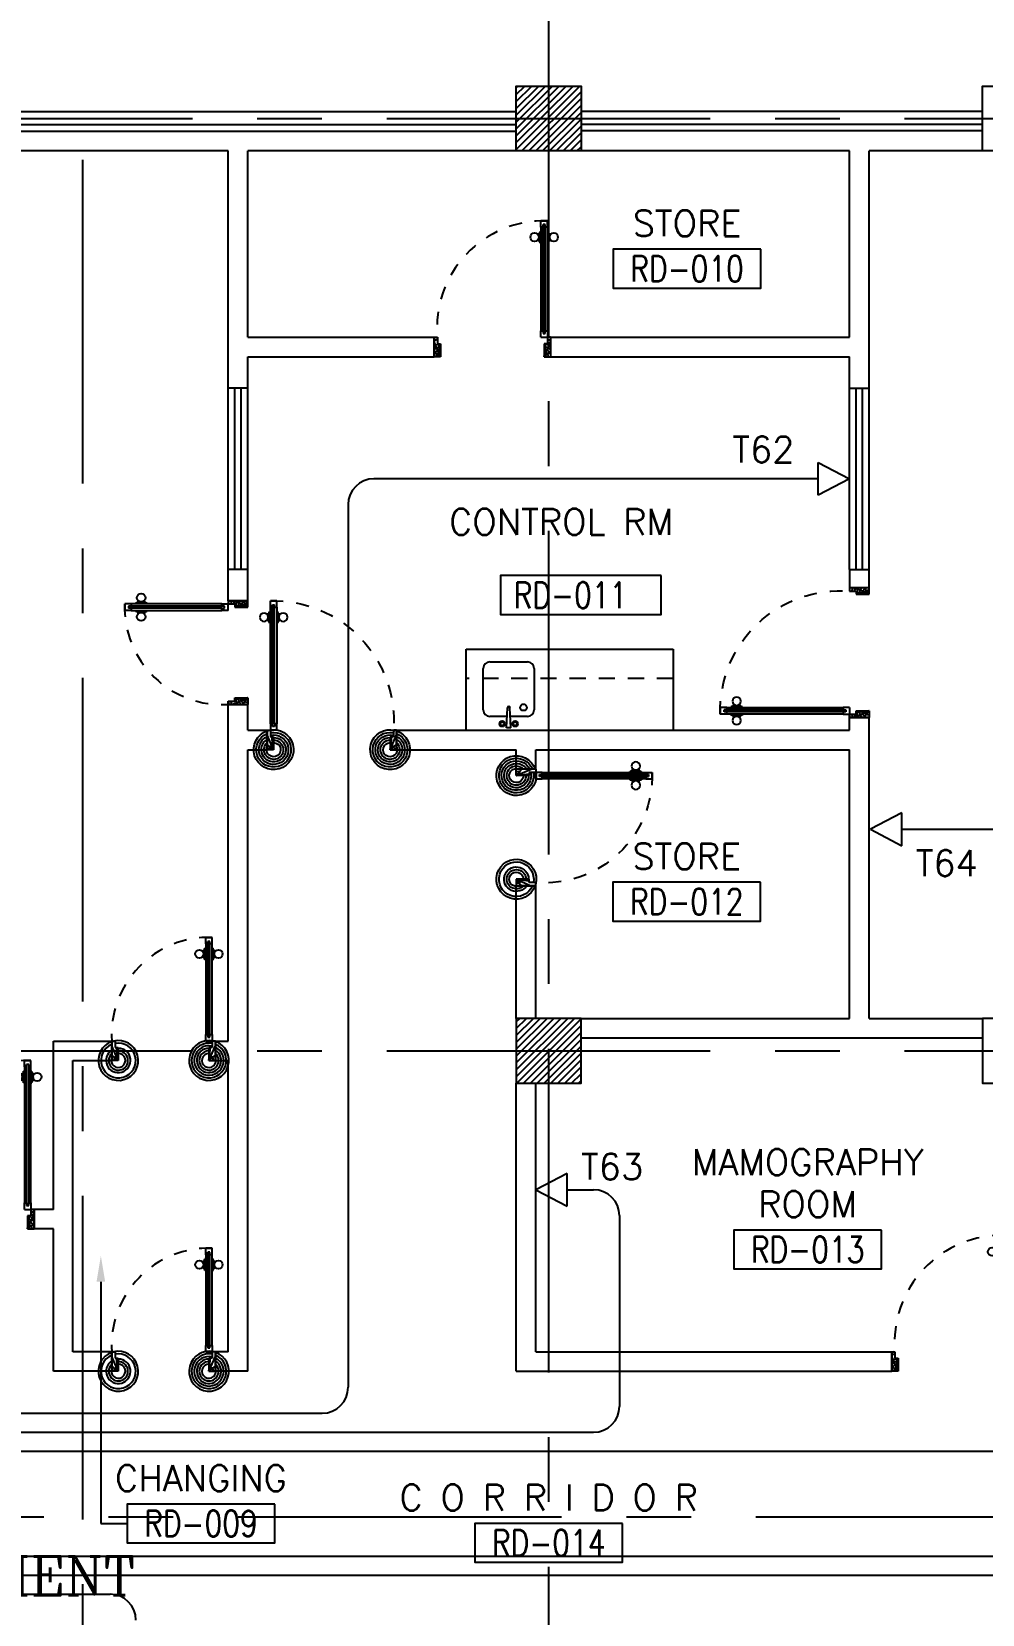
# Model space of a CAD drawing. Extents: x -1.4 to 90.6, y -12.3 to 78.9.
# Drawn here: x 20.56 to 27.9, y 53.9 to 66.13 of the extents above; entities that cross this region are included whole.
import ezdxf
from ezdxf.enums import TextEntityAlignment as Align

# ---------------------------------------------------------------- set-up
doc = ezdxf.new("R2010")
doc.units = 0
doc.header["$MEASUREMENT"] = 0
doc.header["$PDMODE"] = 3
doc.header["$PDSIZE"] = 0.1
for name, pattern in [('CENTERX2', [4, 2.5, -0.5, 0.5, -0.5]), ('HIDDEN', [0.375, 0.25, -0.125]), ('HIDDEN2', [0.1875, 0.125, -0.0625])]:
    doc.linetypes.add(name, pattern=pattern)
doc.layers.get('0').update_dxf_attribs({"color": 11, "linetype": 'CONTINUOUS'})
doc.layers.get('DEFPOINTS').update_dxf_attribs({"color": 11, "linetype": 'CONTINUOUS'})
for name, color, linetype in [('AX-DIM', 11, 'CONTINUOUS'), ('AXES', 11, 'CENTERX2'), ('COL', 11, 'CONTINUOUS'), ('DOOR', 11, 'CONTINUOUS'), ('E-TEL', 4, 'CONTINUOUS'), ('E-TEXT', 2, 'CONTINUOUS'), ('E-WIRE', 4, 'CONTINUOUS'), ('HAT', 11, 'CONTINUOUS'), ('INSUL', 11, 'CONTINUOUS'), ('Locker', 11, 'CONTINUOUS'), ('ME-FIX', 11, 'CONTINUOUS'), ('RM-BOX', 11, 'CONTINUOUS'), ('RM-IND', 11, 'CONTINUOUS'), ('RM-NAME', 11, 'CONTINUOUS'), ('RM-NO', 11, 'CONTINUOUS'), ('WALL', 11, 'CONTINUOUS'), ('WIN', 11, 'CONTINUOUS')]:
    doc.layers.add(name, color=color, linetype=linetype)
doc.styles.add('ROMANC', font='romanc', dxfattribs={"height": 0.1})
doc.styles.add('ROMANS', font='ROMANS.shx', dxfattribs={"width": 0.6})
doc.styles.get("Standard").update_dxf_attribs({"font": 'TXT.shx'})
doc.dimstyles.new('STANDARD in', dxfattribs={"dimtxt": 0.2, "dimasz": 0.1, "dimexe": 0.07, "dimexo": 0.05, "dimgap": 0.1, "dimtad": 1, "dimdec": 0, "dimlfac": 1000, "dimzin": 0, "dimdsep": 46, "dimtxsty": 'ROMANS', "dimblk": 'ARCHTICK', "dimcen": 0.05, "dimdle": 0.05, "dimclrd": 7, "dimclre": 7, "dimclrt": 2, "dimadec": 0, "dimazin": 0, "dimtfac": 1, "dimtdec": 0, "dimtmove": 2, "dimatfit": 3, "dimldrblk": 'ARCHTICK', "dimfxl": 0, "dimtolj": 1, "dimtzin": 0, "dimarcsym": 0})

# ---------------------------------------------------------------- blocks, each defined once
blk = doc.blocks.new('_ARCHTICK')
at = {"color": 0, "linetype": 'ByBlock', "const_width": 0.15}
blk.add_lwpolyline([(-0.5, -0.5), (0.5, 0.5)], dxfattribs=at)
blk = doc.blocks.new('*D141')
at = {"layer": 'AX-DIM', "color": 7, "lineweight": -2}
for p, q in [((9.901, 65.571), (9.901, 77.77)), ((85.217, 76.329), (85.217, 77.77)), ((9.851, 77.7), (85.267, 77.7))]:
    blk.add_line(p, q, dxfattribs=at)
at = {"layer": 'DEFPOINTS', "color": 0}
for p in [(85.217, 77.7), (85.217, 76.279), (9.901, 65.521)]:
    blk.add_point(p, dxfattribs=at)
at = {"layer": 'AX-DIM', "color": 7, "lineweight": -2, "xscale": 0.1, "yscale": 0.1, "zscale": 0.1, "rotation": 180}
blk.add_blockref('_ARCHTICK', (9.901, 77.7), dxfattribs=at)
at = {"layer": 'AX-DIM', "color": 7, "lineweight": -2, "xscale": 0.1, "yscale": 0.1, "zscale": 0.1}
blk.add_blockref('_ARCHTICK', (85.217, 77.7), dxfattribs=at)
at = {"layer": 'AX-DIM', "color": 2, "insert": (47.559, 77.9), "char_height": 0.2, "attachment_point": 5, "style": 'ROMANS'}
blk.add_mtext('\\A1;75316', dxfattribs=at)
blk = doc.blocks.new('DOOR100')
at = {"layer": 'DOOR', "color": 7, "linetype": 'ByBlock'}
for p, q in [((-75, 1250), (-75, 1300)), ((-75, 1300), (-25, 1300)), ((-25, 1300), (-75, 1300)), ((-58, 1250), (-75, 1250)), ((-58, 1250), (-58, 1270)), ((-42, 1270), (-58, 1270)), ((-42, 1250), (-42, 1270)), ((-25, 1250), (-42, 1250)), ((-25, 1250), (-25, 1300)), ((-91, 1205), (-91, 1140)), ((-82, 1205), (-91, 1205)), ((-82, 1140), (-91, 1140)), ((-82, 1128), (-82, 1218)), ((-75, 1218), (-82, 1218)), ((-82, 1205), (-82, 1140)), ((-75, 1128), (-82, 1128)), ((-25, 1218), (-18, 1218)), ((-25, 1128), (-18, 1128)), ((-18, 1128), (-18, 1218)), ((-18, 1205), (-18, 1140)), ((-18, 1205), (-9, 1205)), ((-18, 1140), (-9, 1140)), ((-9, 1205), (-9, 1140)), ((-1200, 0), (-1200, 150)), ((-1200, 150), (-1175, 150)), ((-1200, 150), (-1200, 0)), ((-1175, 150), (-1175, 100)), ((-75, 200), (-58, 200)), ((-75, 150), (-75, 200)), ((-75, 150), (-25, 150)), ((-58, 200), (-58, 180)), ((-58, 180), (-42, 180)), ((-42, 200), (-25, 200)), ((-42, 180), (-42, 200)), ((-25, 200), (-25, 150)), ((0, 150), (-25, 150)), ((-25, 150), (-25, 100)), ((0, 0), (0, 150)), ((0, 150), (0, 0)), ((-1150, 0), (-1200, 114)), ((-1150, 0), (-1200, 40)), ((-1150, 0), (-1200, 0)), ((-1175, 100), (-1150, 100)), ((-1150, 0), (-1163, 100)), ((-1150, 100), (-1150, 0)), ((-50, 0), (0, 114)), ((-50, 100), (-50, 0)), ((-50, 0), (-37, 100)), ((-25, 100), (-50, 100)), ((-50, 0), (0, 40)), ((-50, 0), (0, 0))]:
    blk.add_line(p, q, dxfattribs=at)
at = {"layer": 'DOOR', "linetype": 'ByBlock'}
for p, q in [((-75, 1250), (-75, 200)), ((-58, 200), (-58, 1250)), ((-42, 200), (-42, 1250)), ((-25, 200), (-25, 1250))]:
    blk.add_line(p, q, dxfattribs=at)
at = {"layer": 'DOOR', "color": 7, "linetype": 'ByBlock'}
for centre in [(-124, 1173), (24, 1173)]:
    blk.add_circle(centre, 32.4, dxfattribs=at)
at = {"layer": 'DOOR', "linetype": 'HIDDEN', "ltscale": 0.5}
blk.add_arc((-25, 150), 1150, 90, 180, dxfattribs=at)
at = {"layer": 'DOOR', "color": 7, "linetype": 'ByBlock'}
for centre, radius, start, end in [((-1150, 0), 154, 103.7142, 108.8947), ((-1150, 0), 134, 100.72, 111.8402), ((-50, 0), 134, 68.1598, 79.28), ((-50, 0), 154, 71.1053, 76.2858), ((-1150, 0), 94.4, 90, 121.9818), ((-1150, 0), 74.4, 90, 132.2236), ((-1150, 0), 54.4, 90, 156.7926), ((-1150, 0), 34.4, 90, 180), ((-1150, 0), 14.4, 90, 180), ((-50, 0), 94.4, 58.0182, 90), ((-50, 0), 74.4, 47.7764, 90), ((-50, 0), 54.4, 23.2074, 90), ((-50, 0), 34.4, 0, 90), ((-50, 0), 14.4, 0, 90), ((-50, 0), 114, 64.0838, 77.3774)]:
    blk.add_arc(centre, radius, start, end, dxfattribs=at)
blk = doc.blocks.new('A$C49F1192B')
at = {"layer": 'DOOR', "color": 0, "linetype": 'ByBlock', "xscale": -1, "rotation": 270}
blk.add_blockref('DOOR100', (0, 1200), dxfattribs=at)
blk = doc.blocks.new('A$C09EF76E8')
at = {"layer": 'DOOR', "color": 0, "linetype": 'ByBlock'}
for p, q in [((727, 868), (719, 868)), ((719, 778), (719, 868)), ((777, 950), (727, 950)), ((727, 950), (777, 950)), ((727, 900), (727, 950)), ((744, 900), (727, 900)), ((760, 920), (744, 920)), ((744, 900), (744, 920)), ((760, 900), (760, 920)), ((777, 900), (760, 900)), ((777, 900), (777, 950)), ((777, 868), (784, 868)), ((784, 778), (784, 868)), ((719, 855), (710, 855)), ((710, 855), (710, 790)), ((719, 790), (710, 790)), ((719, 855), (719, 790)), ((727, 778), (719, 778)), ((777, 778), (784, 778)), ((784, 855), (793, 855)), ((784, 855), (784, 790)), ((784, 790), (793, 790)), ((793, 855), (793, 790)), ((2, 0), (2, 150)), ((2, 150), (27, 150)), ((2, 150), (2, 0)), ((27, 150), (27, 100)), ((727, 150), (727, 200)), ((727, 200), (744, 200)), ((727, 150), (777, 150)), ((744, 200), (744, 180)), ((744, 180), (760, 180)), ((760, 180), (760, 200)), ((760, 200), (777, 200)), ((777, 200), (777, 150)), ((777, 150), (777, 100)), ((802, 150), (777, 150)), ((802, 150), (802, 0)), ((27, 100), (52, 100)), ((52, 100), (52, 0)), ((777, 100), (752, 100)), ((752, 100), (752, 0)), ((52, 0), (2, 0)), ((752, 0), (802, 0))]:
    blk.add_line(p, q, dxfattribs=at)
at = {"layer": 'DOOR', "linetype": 'ByBlock'}
for p, q in [((727, 900), (727, 200)), ((744, 200), (744, 900)), ((760, 200), (760, 900)), ((777, 200), (777, 900)), ((802, 0), (802, 150))]:
    blk.add_line(p, q, dxfattribs=at)
at = {"layer": 'DOOR', "color": 9, "linetype": 'ByBlock'}
for p, q in [((52, 0), (2, 114)), ((52, 0), (2, 40)), ((52, 0), (38, 100)), ((752, 0), (802, 114)), ((752, 0), (765, 100)), ((752, 0), (802, 40))]:
    blk.add_line(p, q, dxfattribs=at)
at = {"layer": 'DOOR', "color": 0, "linetype": 'ByBlock'}
for centre in [(678, 823), (825, 823)]:
    blk.add_circle(centre, 32.4, dxfattribs=at)
at = {"layer": 'DOOR', "linetype": 'HIDDEN', "ltscale": 0.5}
blk.add_arc((752, 199), 752, 88.0938, 183.7249, dxfattribs=at)
at = {"layer": 'DOOR', "color": 9, "linetype": 'ByBlock'}
for centre, radius, start, end in [((52, 0), 154, 103.7142, 108.8947), ((52, 0), 134, 100.72, 111.8402), ((752, 0), 134, 68.1598, 79.28), ((752, 0), 154, 71.1053, 76.2858), ((52, 0), 94.4, 90, 121.9818), ((52, 0), 74.4, 90, 132.2236), ((52, 0), 54.4, 90, 156.7926), ((52, 0), 34.4, 90, 180), ((52, 0), 14.4, 90, 180), ((752, 0), 94.4, 58.0182, 90), ((752, 0), 74.4, 47.7764, 90), ((752, 0), 54.4, 23.2074, 90), ((752, 0), 34.4, 0, 90), ((752, 0), 14.4, 0, 90), ((752, 0), 114, 64.0838, 77.3774)]:
    blk.add_arc(centre, radius, start, end, dxfattribs=at)
blk = doc.blocks.new('RM1')
at = {"layer": 'RM-BOX'}
blk.add_lwpolyline([(570, -200), (-570, -200), (-570, -500), (570, -500)], close=True, dxfattribs=at)
at = {"layer": 'RM-NAME', "style": 'ROMANS'}
for tag, p in [('ROOMNAME1', (0, 324)), ('ROOMNAME2', (0, 0))]:
    blk.add_attdef(tag, text='', height=200, dxfattribs=at).set_placement(p, align=Align.MIDDLE)
at = {"layer": 'RM-NO', "style": 'ROMANS', "width": 0.8}
blk.add_attdef('ROOMNO', text='', height=200, dxfattribs=at).set_placement((0, -350), align=Align.MIDDLE)
blk = doc.blocks.new('*X113')
at = {"color": 0}
for p, q in [((38539, 62351), (38989, 62801)), ((38539, 62404), (38936, 62801)), ((38539, 62457), (38883, 62801)), ((38539, 62510), (38830, 62801)), ((38539, 62563), (38777, 62801)), ((38539, 62616), (38724, 62801)), ((38539, 62669), (38671, 62801)), ((38539, 62722), (38618, 62801)), ((38539, 62775), (38565, 62801)), ((38542, 62301), (39039, 62798)), ((38595, 62301), (39039, 62745)), ((38648, 62301), (39039, 62692)), ((38701, 62301), (39039, 62639)), ((38754, 62301), (39039, 62586)), ((38807, 62301), (39039, 62533)), ((38860, 62301), (39039, 62480)), ((38913, 62301), (39039, 62427)), ((38966, 62301), (39039, 62374)), ((39020, 62301), (39039, 62321))]:
    blk.add_line(p, q, dxfattribs=at)
blk = doc.blocks.new('COL50')
at = {"layer": 'COL'}
blk.add_lwpolyline([(-250, 250), (-250, -250), (250, -250), (250, 250)], close=True, dxfattribs=at)
blk = doc.blocks.new('*X112')
at = {"color": 0}
for p, q in [((38539, 69510), (39030, 70001)), ((38539, 69564), (38977, 70001)), ((38539, 69617), (38924, 70001)), ((38539, 69670), (38871, 70001)), ((38539, 69723), (38818, 70001)), ((38539, 69776), (38765, 70001)), ((38539, 69829), (38712, 70001)), ((38539, 69882), (38658, 70001)), ((38539, 69935), (38605, 70001)), ((38539, 69988), (38552, 70001)), ((38583, 69501), (39039, 69957)), ((38636, 69501), (39039, 69904)), ((38689, 69501), (39039, 69851)), ((38742, 69501), (39039, 69798)), ((38795, 69501), (39039, 69745)), ((38848, 69501), (39039, 69692)), ((38901, 69501), (39039, 69639)), ((38954, 69501), (39039, 69586)), ((39007, 69501), (39039, 69533))]:
    blk.add_line(p, q, dxfattribs=at)
blk = doc.blocks.new('DOOR90')
at = {"layer": 'DOOR', "color": 7, "linetype": 'ByBlock'}
for p, q in [((-150, 0), (0, 0)), ((-150, 0), (-150, -25)), ((0, -50), (-114, 0)), ((0, -50), (-40, 0)), ((0, -50), (0, 0)), ((-1000, -25), (-1050, -25)), ((-1050, -75), (-1050, -25)), ((-1050, -25), (-1050, -75)), ((-1000, -75), (-1050, -75)), ((-1000, -42), (-1020, -42)), ((-1020, -42), (-1020, -58)), ((-1000, -58), (-1020, -58)), ((-1000, -25), (-1000, -42)), ((-1000, -58), (-1000, -75)), ((-878, -18), (-968, -18)), ((-968, -25), (-968, -18)), ((-968, -75), (-968, -82)), ((-878, -82), (-968, -82)), ((-955, -9), (-890, -9)), ((-955, -18), (-955, -9)), ((-955, -18), (-890, -18)), ((-955, -82), (-890, -82)), ((-955, -82), (-955, -91)), ((-955, -91), (-890, -91)), ((-890, -18), (-890, -9)), ((-890, -82), (-890, -91)), ((-878, -25), (-878, -18)), ((-878, -75), (-878, -82)), ((-200, -25), (-150, -25)), ((-200, -42), (-200, -25)), ((-180, -42), (-200, -42)), ((-200, -58), (-180, -58)), ((-200, -75), (-200, -58)), ((-150, -75), (-200, -75)), ((-180, -58), (-180, -42)), ((-150, -25), (-100, -25)), ((-150, -75), (-150, -25)), ((-100, -25), (-100, -50)), ((0, -50), (-100, -37)), ((-100, -50), (0, -50)), ((0, -850), (-114, -900)), ((-100, -875), (-100, -850)), ((0, -850), (-100, -863)), ((-100, -850), (0, -850)), ((0, -850), (-40, -900)), ((0, -850), (0, -900)), ((-150, -875), (-100, -875)), ((-150, -900), (-150, -875)), ((-150, -900), (0, -900)), ((0, -900), (-150, -900))]:
    blk.add_line(p, q, dxfattribs=at)
at = {"layer": 'DOOR', "linetype": 'ByBlock'}
for p, q in [((-200, -25), (-1000, -25)), ((-200, -42), (-1000, -42)), ((-200, -58), (-1000, -58)), ((-1000, -75), (-200, -75))]:
    blk.add_line(p, q, dxfattribs=at)
at = {"layer": 'DOOR', "color": 7, "linetype": 'ByBlock'}
for centre in [(-923, 24), (-923, -124)]:
    blk.add_circle(centre, 32.4, dxfattribs=at)
for centre, radius, start, end in [((0, -50), 154, 161.1053, 166.2858), ((0, -50), 94.4, 148.0182, 180), ((0, -50), 134, 158.1598, 169.28), ((0, -50), 114, 154.0838, 167.3774), ((0, -50), 74.4, 137.7764, 180), ((0, -50), 54.4, 113.2074, 180), ((0, -50), 34.4, 90, 180), ((0, -50), 14.4, 90, 180), ((0, -850), 94.4, 180, 211.9818), ((0, -850), 74.4, 180, 222.2236), ((0, -850), 54.4, 180, 246.7926), ((0, -850), 34.4, 180, 270), ((0, -850), 14.4, 180, 270), ((0, -850), 154, 193.7142, 198.8947), ((0, -850), 134, 190.72, 201.8402)]:
    blk.add_arc(centre, radius, start, end, dxfattribs=at)
at = {"layer": 'DOOR', "linetype": 'HIDDEN', "ltscale": 0.5}
blk.add_arc((-222, -50), 828, 178.2701, 275.003, dxfattribs=at)
blk = doc.blocks.new('A$C24ED45A6')
at = {"layer": 'DOOR', "color": 0, "linetype": 'ByBlock'}
for p, q in [((925, 1100), (925, 1150)), ((925, 1150), (975, 1150)), ((975, 1150), (925, 1150)), ((942, 1100), (942, 1120)), ((958, 1120), (942, 1120)), ((958, 1100), (958, 1120)), ((975, 1100), (975, 1150)), ((909, 1055), (909, 990)), ((918, 1055), (909, 1055)), ((918, 990), (909, 990)), ((918, 978), (918, 1068)), ((925, 1068), (918, 1068)), ((918, 1055), (918, 990)), ((942, 1100), (925, 1100)), ((975, 1100), (958, 1100)), ((975, 1068), (982, 1068)), ((982, 978), (982, 1068)), ((982, 1055), (982, 990)), ((982, 1055), (991, 1055)), ((982, 990), (991, 990)), ((991, 1055), (991, 990)), ((925, 978), (918, 978)), ((975, 978), (982, 978)), ((0, 0), (0, 150)), ((0, 150), (25, 150)), ((25, 150), (25, 100)), ((925, 150), (925, 200)), ((925, 200), (942, 200)), ((925, 150), (975, 150)), ((942, 200), (942, 180)), ((942, 180), (958, 180)), ((958, 180), (958, 200)), ((958, 200), (975, 200)), ((975, 200), (975, 150)), ((1000, 150), (975, 150)), ((975, 150), (975, 100)), ((1000, 150), (1000, 0)), ((50, 0), (0, 0)), ((25, 100), (50, 100)), ((50, 100), (50, 0)), ((975, 100), (950, 100)), ((950, 100), (950, 0)), ((950, 0), (1000, 0))]:
    blk.add_line(p, q, dxfattribs=at)
at = {"layer": 'DOOR', "linetype": 'ByBlock'}
for p, q in [((925, 1100), (925, 200)), ((942, 200), (942, 1100)), ((958, 200), (958, 1100)), ((975, 200), (975, 1100))]:
    blk.add_line(p, q, dxfattribs=at)
at = {"layer": 'DOOR', "color": 9, "linetype": 'ByBlock'}
for p, q in [((50, 0), (0, 114)), ((50, 0), (0, 40)), ((50, 0), (37, 100)), ((950, 0), (1000, 114)), ((950, 0), (963, 100)), ((950, 0), (1000, 40))]:
    blk.add_line(p, q, dxfattribs=at)
at = {"layer": 'DOOR', "color": 0, "linetype": 'ByBlock'}
for centre in [(876, 1023), (1024, 1023)]:
    blk.add_circle(centre, 32.4, dxfattribs=at)
at = {"layer": 'DOOR', "linetype": 'HIDDEN', "ltscale": 0.5}
blk.add_arc((950, 222), 928, 88.456, 184.4816, dxfattribs=at)
at = {"layer": 'DOOR', "color": 9, "linetype": 'ByBlock'}
for centre, radius, start, end in [((50, 0), 154, 103.7142, 108.8947), ((50, 0), 134, 100.72, 111.8402), ((950, 0), 134, 68.1598, 79.28), ((950, 0), 154, 71.1053, 76.2858), ((50, 0), 114, 102.6226, 115.9162), ((50, 0), 94.4, 90, 121.9818), ((50, 0), 74.4, 90, 132.2236), ((50, 0), 54.4, 90, 156.7926), ((50, 0), 34.4, 90, 180), ((50, 0), 14.4, 90, 180), ((950, 0), 94.4, 58.0182, 90), ((950, 0), 74.4, 47.7764, 90), ((950, 0), 54.4, 23.2074, 90), ((950, 0), 34.4, 0, 90), ((950, 0), 14.4, 0, 90), ((950, 0), 114, 64.0838, 77.3774)]:
    blk.add_arc(centre, radius, start, end, dxfattribs=at)
at = {"layer": 'WALL'}
blk.add_line((1000, 0), (1000, 150), dxfattribs=at)
blk = doc.blocks.new('A$C347D0806')
at = {"layer": 'ME-FIX'}
for p, q in [((0.627, 1.6), (0.627, 0)), ((0.157, 1.467), (0.478, 1.467)), ((0.107, 1.28), (0.107, 1.417)), ((0.528, 1.417), (0.528, 1.124)), ((0.019, 1.254), (0.019, 1.287)), ((0.019, 1.287), (0.174, 1.28)), ((0.019, 1.254), (0.174, 1.261)), ((0.107, 1.124), (0.107, 1.261)), ((0.478, 1.074), (0.157, 1.074)), ((0.627, 0), (0, 0))]:
    blk.add_line(p, q, dxfattribs=at)
for centre, radius in [((0.05, 1.32), 0.0217), ((0.05, 1.221), 0.0217), ((0.05, 1.32), 0.014), ((0.05, 1.221), 0.014), ((0.177, 1.156), 0.0255)]:
    blk.add_circle(centre, radius, dxfattribs=at)
for centre, radius, start, end in [((0.157, 1.417), 0.0499, 90, 180), ((0.478, 1.417), 0.0499, 0, 90), ((0.174, 1.27), 0.00997, 270, 90), ((0.157, 1.124), 0.0499, 180, 270), ((0.478, 1.124), 0.0499, 270, 0)]:
    blk.add_arc(centre, radius, start, end, dxfattribs=at)

msp = doc.modelspace()

# ---------------------------------------------------------------- linework, layer by layer
at = {"layer": 'AXES'}
for p, q in [((24.5514, -0.2278), (24.5514, 78.2497)), ((-0.7, 65.4565), (68.3914, 65.4565)), ((20.9514, 6.6365), (20.9514, 65.4565)), ((-0.7, 58.2565), (68.3914, 58.2565)), ((10.1514, 54.6565), (68.3914, 54.6565))]:
    msp.add_line(p, q, dxfattribs=at)
at = {"layer": 'COL'}
for points in [[(24.3014, 65.2065), (24.3014, 65.7065), (24.8014, 65.7065), (24.8014, 65.2065)], [(27.9014, 65.2065), (27.9014, 65.7065), (28.4014, 65.7065), (28.4014, 65.2065)]]:
    msp.add_lwpolyline(points, close=True, dxfattribs=at)
at = {"layer": 'E-TEL', "color": 4}
for p, q in [((26.6343, 62.5478), (26.6343, 62.8003)), ((26.6343, 62.8003), (26.8764, 62.674)), ((26.8764, 62.674), (26.6343, 62.5478)), ((26.8764, 62.674), (26.8764, 62.674)), ((27.2792, 60.093), (27.037, 59.9667)), ((27.2792, 59.8404), (27.2792, 60.093)), ((27.037, 59.9667), (27.037, 59.9667)), ((27.037, 59.9667), (27.2792, 59.8404)), ((24.6936, 57.3094), (24.4514, 57.1831)), ((24.6936, 57.0568), (24.6936, 57.3094)), ((24.4514, 57.1831), (24.4514, 57.1831)), ((24.4514, 57.1831), (24.6936, 57.0568))]:
    msp.add_line(p, q, dxfattribs=at)
at = {"layer": 'E-WIRE', "color": 4}
for p, q in [((26.6343, 62.674), (23.2018, 62.674)), ((23.0018, 62.474), (23.0018, 55.6575)), ((27.2792, 59.9667), (29.1168, 59.9667)), ((24.6936, 57.1831), (24.8978, 57.1831)), ((25.0978, 56.9831), (25.0978, 55.5105)), ((14.5998, 55.4575), (22.8018, 55.4575)), ((14.7468, 55.3105), (24.8978, 55.3105)), ((14.8938, 55.1635), (29.1168, 55.1635)), ((14.8417, 54.3542), (30.3313, 54.3542)), ((14.8417, 54.2072), (28.682, 54.2072)), ((14.8417, 54.0602), (21.1627, 54.0602))]:
    msp.add_line(p, q, dxfattribs=at)
for centre, start, end in [((23.2018, 62.474), 90, 180), ((24.8978, 56.9831), 0, 90), ((22.8018, 55.6575), 270, 0), ((24.8978, 55.5105), 270, 0), ((21.1627, 53.8602), 0, 90)]:
    msp.add_arc(centre, 0.2, start, end, dxfattribs=at)
at = {"layer": 'INSUL'}
for p, q in [((24.3014, 65.4065), (17.6014, 65.4065)), ((27.9014, 65.4105), (24.8014, 65.4105)), ((24.3014, 65.3565), (17.6014, 65.3565)), ((27.9014, 65.3605), (24.8014, 65.3605))]:
    msp.add_line(p, q, dxfattribs=at)
at = {"layer": 'ME-FIX', "linetype": 'Continuous'}
msp.add_line((23.9124, 61.358), (23.9124, 60.7315), dxfattribs=at)
at = {"layer": 'ME-FIX', "linetype": 'HIDDEN2'}
msp.add_line((25.5127, 61.1315), (23.9124, 61.1315), dxfattribs=at)
at = {"layer": 'RM-BOX'}
msp.add_lwpolyline([(25.4214, 61.9257), (24.1794, 61.9257), (24.1794, 61.6257), (25.4214, 61.6257)], close=True, dxfattribs=at)
at = {"layer": 'RM-IND'}
for p, q in [((21.0919, 56.4723), (21.0919, 54.6056)), ((21.0919, 54.6056), (21.2954, 54.6056))]:
    msp.add_line(p, q, dxfattribs=at)
msp.add_solid([(21.0586, 56.4723), (21.1252, 56.4723), (21.0919, 56.6723)], dxfattribs=at)
at = {"layer": 'WALL'}
for p, q in [((24.3014, 65.5065), (17.6014, 65.5065)), ((27.9014, 65.5105), (24.8014, 65.5105)), ((22.0764, 65.2065), (17.6014, 65.2065)), ((22.0764, 63.374), (22.0764, 65.2065)), ((24.3014, 65.2065), (22.2264, 65.2065)), ((22.2264, 63.7665), (22.2264, 65.2065)), ((26.8764, 65.2065), (24.8014, 65.2065)), ((26.8764, 63.7665), (26.8764, 65.2065)), ((27.9014, 65.2065), (27.0264, 65.2065)), ((27.0264, 63.374), (27.0264, 65.2065)), ((22.2264, 63.7665), (23.6666, 63.7665)), ((23.6666, 63.7665), (23.6666, 63.6165)), ((24.5666, 63.7665), (26.8764, 63.7665)), ((24.5666, 63.7665), (24.5666, 63.6165)), ((22.2264, 63.6165), (23.6666, 63.6165)), ((22.2264, 63.374), (22.2264, 63.6165)), ((24.5666, 63.6165), (26.8764, 63.6165)), ((26.8764, 63.374), (26.8764, 63.6165)), ((22.2264, 63.374), (22.0764, 63.374)), ((26.8764, 63.374), (27.0264, 63.374)), ((22.0764, 61.7315), (22.0764, 61.974)), ((22.2264, 61.974), (22.0764, 61.974)), ((22.2264, 61.7315), (22.2264, 61.974)), ((26.8764, 61.974), (27.0264, 61.974)), ((26.8765, 61.8315), (26.8765, 61.974)), ((27.0264, 61.8315), (27.0264, 61.974)), ((22.0764, 61.7315), (22.2264, 61.7315)), ((27.0264, 61.8315), (26.8764, 61.8315)), ((22.0764, 58.3315), (22.0764, 60.9315)), ((22.0764, 60.9315), (22.2264, 60.9315)), ((22.2264, 60.7315), (22.2264, 60.9315)), ((26.8764, 60.7315), (26.8764, 60.8315)), ((27.0264, 60.8315), (26.8764, 60.8315)), ((27.0264, 58.5065), (27.0264, 60.8315)), ((22.2264, 60.7315), (22.3764, 60.7315)), ((22.3764, 60.7315), (22.3764, 60.5815)), ((22.3764, 60.7315), (22.3764, 60.5815)), ((23.3764, 60.7315), (26.8764, 60.7315)), ((23.3764, 60.7315), (23.3764, 60.5815)), ((23.3764, 60.7315), (23.3764, 60.5815)), ((22.2264, 55.7815), (22.2264, 60.5815)), ((22.2264, 60.5815), (22.3764, 60.5815)), ((23.3764, 60.5815), (24.3014, 60.5815)), ((24.3014, 60.4315), (24.3014, 60.5815)), ((24.4514, 60.4315), (24.4514, 60.5815)), ((24.4514, 60.5815), (26.8764, 60.5815)), ((26.8764, 58.5065), (26.8764, 60.5815)), ((24.4514, 60.4315), (24.3014, 60.4315)), ((24.3014, 58.5065), (24.3014, 59.5315)), ((24.4514, 59.5315), (24.3014, 59.5315)), ((24.4514, 58.5065), (24.4514, 59.5315)), ((24.8014, 58.5065), (26.8764, 58.5065)), ((27.0264, 58.5065), (27.9014, 58.5065)), ((20.7264, 57.0315), (20.7264, 58.3315)), ((20.7264, 58.3315), (21.1764, 58.3315)), ((21.1764, 58.3315), (21.1764, 58.1815)), ((21.9764, 58.3315), (21.9764, 58.1815)), ((21.9764, 58.3315), (22.0764, 58.3315)), ((24.8014, 58.3565), (27.9014, 58.3565)), ((20.8764, 58.1815), (21.1764, 58.1815)), ((20.8764, 55.9315), (20.8764, 58.1815)), ((21.9764, 58.1815), (22.0764, 58.1815)), ((22.0764, 55.9315), (22.0764, 58.1815)), ((24.3014, 55.7815), (24.3014, 58.0065)), ((24.4514, 55.9315), (24.4514, 58.0065)), ((20.5764, 57.0315), (20.5764, 56.8815)), ((20.7264, 57.0315), (20.5764, 57.0315)), ((20.7264, 56.8815), (20.5764, 56.8815)), ((20.7264, 55.7815), (20.7264, 56.8815)), ((21.1764, 55.9315), (20.8764, 55.9315)), ((21.1764, 55.9315), (21.1764, 55.7815)), ((21.9764, 55.9315), (21.9764, 55.7815)), ((22.0764, 55.9315), (21.9764, 55.9315)), ((24.4514, 55.9315), (27.2014, 55.9315)), ((27.2014, 55.9315), (27.2014, 55.7815)), ((21.1764, 55.7815), (20.7264, 55.7815)), ((22.2264, 55.7815), (21.9764, 55.7815)), ((24.3014, 55.7815), (27.2014, 55.7815))]:
    msp.add_line(p, q, dxfattribs=at)
at = {"layer": 'WIN'}
for p, q in [((22.0764, 61.974), (22.0764, 63.374)), ((22.1264, 61.974), (22.1264, 63.374)), ((22.1764, 61.974), (22.1764, 63.374)), ((22.2264, 61.974), (22.2264, 63.374)), ((26.8764, 61.974), (26.8764, 63.374)), ((26.9264, 61.974), (26.9264, 63.374)), ((26.9764, 61.974), (26.9764, 63.374)), ((27.0264, 61.974), (27.0264, 63.374))]:
    msp.add_line(p, q, dxfattribs=at)

# ---------------------------------------------------------------- block references
at = {"layer": 'COL', "xscale": 0.001000000047497451, "yscale": 0.0009999999892897904, "zscale": 0.001}
for p in [(24.5514, 58.2565), (28.1514, 58.2565)]:
    msp.add_blockref('COL50', p, dxfattribs=at)
at = {"layer": 'DOOR', "xscale": 0.0009999999892897904, "yscale": 0.0009999999892897904, "zscale": 0.001, "rotation": 270}
for p in [(24.5666, 63.6165), (28.1014, 55.7815)]:
    msp.add_blockref('DOOR90', p, dxfattribs=at)
at = {"layer": 'DOOR', "color": 0, "yscale": 0.0009999999892897904, "zscale": 0.001}
for name, p, xscale, rotation in [('A$C09EF76E8', (22.2264, 60.9299), 0.0009999999892897904, 90), ('A$C24ED45A6', (27.0264, 61.8315), -0.0009999999892897904, 90), ('A$C49F1192B', (19.3764, 56.8815), -0.0009999999892897904, 270)]:
    msp.add_blockref(name, p, dxfattribs=dict(at, xscale=xscale, rotation=rotation))
for name, p, xscale in [('A$C24ED45A6', (23.3764, 60.5815), -0.001000000047497451), ('A$C09EF76E8', (21.1749, 58.1815), 0.001000000047497451), ('A$C09EF76E8', (21.1749, 55.7815), 0.001000000047497451)]:
    msp.add_blockref(name, p, dxfattribs=dict(at, xscale=xscale))
at = {"layer": 'DOOR', "xscale": -0.001000000047497451, "yscale": 0.0009999999892897904, "zscale": 0.001}
msp.add_blockref('DOOR90', (24.3014, 60.4315), dxfattribs=at)
at = {"layer": 'HAT', "xscale": 0.001000000047497451, "yscale": 0.0009999999892897904, "zscale": 0.001}
for name in ['*X112', '*X113']:
    msp.add_blockref(name, (-14.2378, -4.2945), dxfattribs=at)
for p, values in [((25.6202, 64.6462), {'ROOMNO': 'RD-010', 'ROOMNAME2': 'STORE'}), ((25.6176, 59.7577), {'ROOMNO': 'RD-012', 'ROOMNAME2': 'STORE'}), ((26.5515, 57.0722), {'ROOMNO': 'RD-013', 'ROOMNAME2': 'ROOM', 'ROOMNAME1': 'MAMOGRAPHY'}), ((21.8652, 54.9556), {'ROOMNO': 'RD-009', 'ROOMNAME2': 'CHANGING'})]:
    msp.add_blockref('RM1', p, dxfattribs=at).add_auto_attribs(values)
at = {"layer": 'Locker', "rotation": 90}
msp.add_blockref('A$C347D0806', (25.5127, 60.7315), dxfattribs=at)
at = {"layer": 'WALL', "xscale": 0.001000000047497451, "yscale": 0.0009999999892897904, "zscale": 0.001}
msp.add_blockref('RM1', (24.5514, 54.8065), dxfattribs=at).add_auto_attribs({'ROOMNO': 'RD-014', 'ROOMNAME2': 'C O R R I D O R'})

# ---------------------------------------------------------------- texts
at = {"layer": 'E-TEXT', "color": 4}
for s, p in [('T62', (25.9692, 62.7994, -2.4)), ('T64', (27.3865, 59.6053, -2.4)), ('T63', (24.8009, 57.2614, -2.4))]:
    msp.add_text(s, height=0.2, dxfattribs=at).set_placement(p)
at = {"layer": 'RM-NAME', "style": 'ROMANS'}
msp.add_text('CONTROL RM', height=0.2, dxfattribs=at).set_placement((23.7814, 62.2414))
at = {"layer": 'RM-NAME', "style": 'ROMANC'}
msp.add_text('RADIOLOGY DEPARTMENT', height=0.3, dxfattribs=at).set_placement((18.7151, 54.2016), align=Align.MIDDLE)
at = {"layer": 'RM-NO', "style": 'ROMANS', "width": 0.8}
msp.add_text('RD-011', height=0.2, dxfattribs=at).set_placement((24.2807, 61.6757))

# ---------------------------------------------------------------- dimensions: what is measured, and where the dimension line sits
at = {"layer": 'AX-DIM'}
dim = msp.add_linear_dim(base=(85.2175, 77.6995), p1=(9.9014, 65.5211), p2=(85.2175, 76.2795), dimstyle='STANDARD in', dxfattribs=at)
dim.commit()
dim.dimension.update_dxf_attribs({"geometry": '*D141', "text_midpoint": (47.5594, 77.8995)})

doc.saveas('drawing.dxf')
